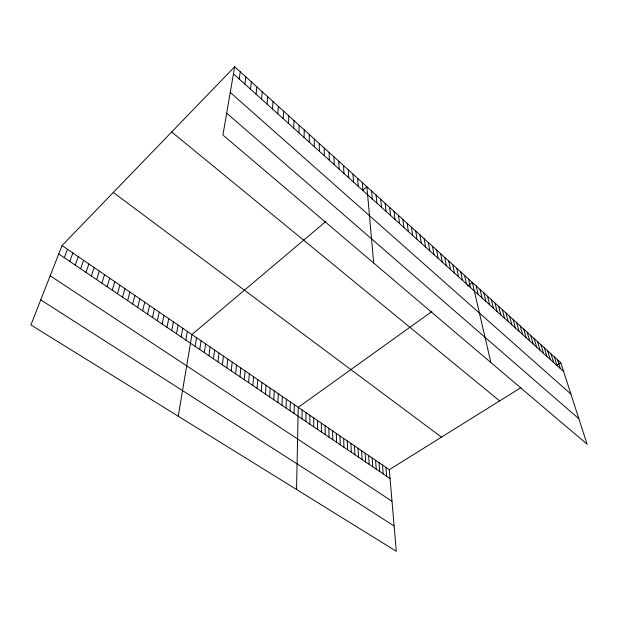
<?xml version="1.0" encoding="UTF-8"?>
<svg xmlns="http://www.w3.org/2000/svg" width="618" height="618" viewBox="0 0 618 618"><rect width="100%" height="100%" fill="white"/><g stroke="black" fill="none" stroke-linecap="round" stroke-linejoin="round"><path stroke-width="0.93" d="M313.728 426.791L313.743 417.946M314.299 146.705L314.307 139.011M309.85 424.164L309.904 415.319M305.941 421.515L306.041 412.67M309.216 142.125L309.294 134.461M302.017 418.85L302.148 410.012M296.547 489.495L298.239 407.332L431.905 311.495M304.095 137.505L304.241 129.873M294.075 413.473L294.307 404.635M290.074 410.754L290.344 401.924M298.927 132.847L299.151 125.253M286.041 408.027L286.358 399.189M281.986 405.277L282.349 396.447M293.72 128.15L294.021 120.595M277.907 402.511L278.316 393.681M273.797 399.722L274.253 390.9M288.467 123.415L288.845 115.898M269.664 396.926L270.166 388.104M283.168 118.641L283.623 111.163M265.508 394.106L266.057 385.284M261.321 391.264L261.916 382.449M277.83 113.82L278.363 106.381M257.103 388.405L257.752 379.599M252.862 385.532L253.558 376.725M248.598 382.642L249.34 373.836M272.445 108.969L273.063 101.568M244.303 379.73L245.099 370.931M239.977 376.795L240.827 368.004M267.015 104.071L267.718 96.717M235.628 373.844L236.524 365.06M261.545 99.135L262.326 91.819M231.24 370.877L232.198 362.094M226.829 367.888L227.841 359.112M256.022 94.16L256.887 86.891M222.395 364.875L223.453 356.107M217.922 361.847L219.042 353.087M250.452 89.139L251.402 81.908M213.426 358.803L214.601 350.043M208.899 355.729L210.128 346.976M244.836 84.079L245.879 76.895M204.342 352.639L205.624 343.894M199.745 349.525L201.089 340.788M239.174 78.973L240.302 71.835M195.126 346.397L196.532 337.667M178.247 416.223L191.935 334.523L325.895 221.399M234.685 66.729L222.928 135.048L587.1 444.234L560.804 362.758L234.685 66.729L62.039 245.547L30.9 324.96L396.285 551.271L389.294 469.695L62.039 245.547M185.833 340.101L187.354 331.387M181.167 336.934L182.743 328.228M176.462 333.743L178.108 325.045M171.727 330.53L173.434 321.847M166.96 327.301L168.729 318.625M162.163 324.048L163.986 315.381M157.327 320.773L159.22 312.113M152.461 317.474L154.423 308.822M147.563 314.153L149.587 305.516M142.627 310.808L144.72 302.179M137.659 307.44L139.815 298.826M132.654 304.048L134.886 295.443M127.617 300.634L129.911 292.044M122.542 297.196L124.913 288.614M117.435 293.728L119.877 285.161M112.291 290.244L114.801 281.684M107.107 286.729L109.687 278.185M101.885 283.191L104.542 274.662M96.624 279.63L99.367 271.117M91.333 276.037L94.145 267.54M86.002 272.422L88.892 263.94M80.626 268.784L83.592 260.317M75.218 265.114L78.262 256.663M69.764 261.422L72.893 252.986M64.28 257.698L67.486 249.286M362.55 190.437L366.907 186.76L373.681 263.044M467.362 286.072L472.368 282.488L490.862 362.527M389.294 469.695L521.028 387.563M556.733 365.3L560.804 362.758M40.734 299.877L394.114 525.964M50.182 275.79L391.997 501.268M58.749 253.944L390.051 478.525M113.303 192.453L441.499 437.142M171.696 131.974L499.63 400.897M226.69 113.164L578.873 418.757M230.259 92.414L570.908 394.068M233.465 73.82L563.616 371.488M557.536 359.8L560.325 368.521M554.253 356.818L557.019 365.532M550.947 353.82L553.682 362.527M547.625 350.8L550.329 359.506M544.273 347.756L546.945 356.455M540.904 344.697L543.546 353.388M537.513 341.615L540.124 350.306M534.099 338.517L536.679 347.192M530.661 335.396L533.203 344.064M527.2 332.26L529.711 340.92M523.716 329.093L526.196 337.745M520.209 325.91L522.658 334.554M516.679 322.704L519.089 331.341M513.118 319.475L515.497 328.104M509.541 316.231L511.889 324.844M505.941 312.955L508.251 321.569M502.31 309.664L504.582 318.262M498.656 306.35L500.897 314.933M494.979 303.013L497.181 311.588M491.271 299.645L493.434 308.212M487.548 296.261L489.672 304.813M483.794 292.855L485.879 301.399M480.008 289.425L482.055 297.953M476.2 285.964L478.208 294.485M468.506 278.981L470.429 287.47M464.62 275.45L466.497 283.925M460.704 271.897L462.542 280.356M456.756 268.312L458.548 276.764M452.785 264.705L454.539 273.141M448.784 261.074L450.491 269.494M444.751 257.42L446.412 265.817M440.696 253.735L442.31 262.117M436.602 250.02L438.177 258.386M432.484 246.281L434.006 254.631M428.336 242.519L429.811 250.846M424.157 238.726L425.586 247.038M419.954 234.902L421.321 243.198M415.713 231.055L417.034 239.328M411.441 227.177L412.708 235.427M407.131 223.268L408.351 231.503M402.797 219.336L403.963 227.548M398.432 215.373L399.545 223.561M394.029 211.371L395.087 219.544M389.595 207.347L390.599 215.497M385.122 203.291L386.072 211.418M380.626 199.205L381.515 207.3M376.084 195.087L376.918 203.16M371.518 190.939L372.291 198.988M385.902 467.37L386.629 476.208M362.31 182.58L362.959 190.576M382.496 465.037L383.183 473.875M379.066 462.689L379.722 471.526M357.675 178.378L358.27 186.342M375.613 460.325L376.238 469.162M372.144 457.946L372.739 466.791M353.009 174.137L353.535 182.078M368.652 455.559L369.209 464.404M365.145 453.156L365.663 461.994M348.297 169.865L348.768 177.775M361.615 450.738L362.102 459.576M358.061 448.305L358.51 457.15M343.554 165.562L343.956 173.442M354.485 445.856L354.902 454.701M338.78 161.221L339.112 169.077M350.893 443.392L351.271 452.237M347.277 440.92L347.617 449.765M333.959 156.848L334.23 164.674M343.639 438.425L343.948 447.27M339.985 435.922L340.248 444.767M329.108 152.437L329.309 160.232M336.3 433.396L336.532 442.249M332.6 430.862L332.785 439.707M324.211 147.996L324.342 155.759M328.869 428.313L329.023 437.158M325.122 425.74L325.23 434.593M319.282 143.523L319.344 151.248M321.352 423.16L321.422 432.005M317.559 420.564L317.59 429.41"/></g></svg>
